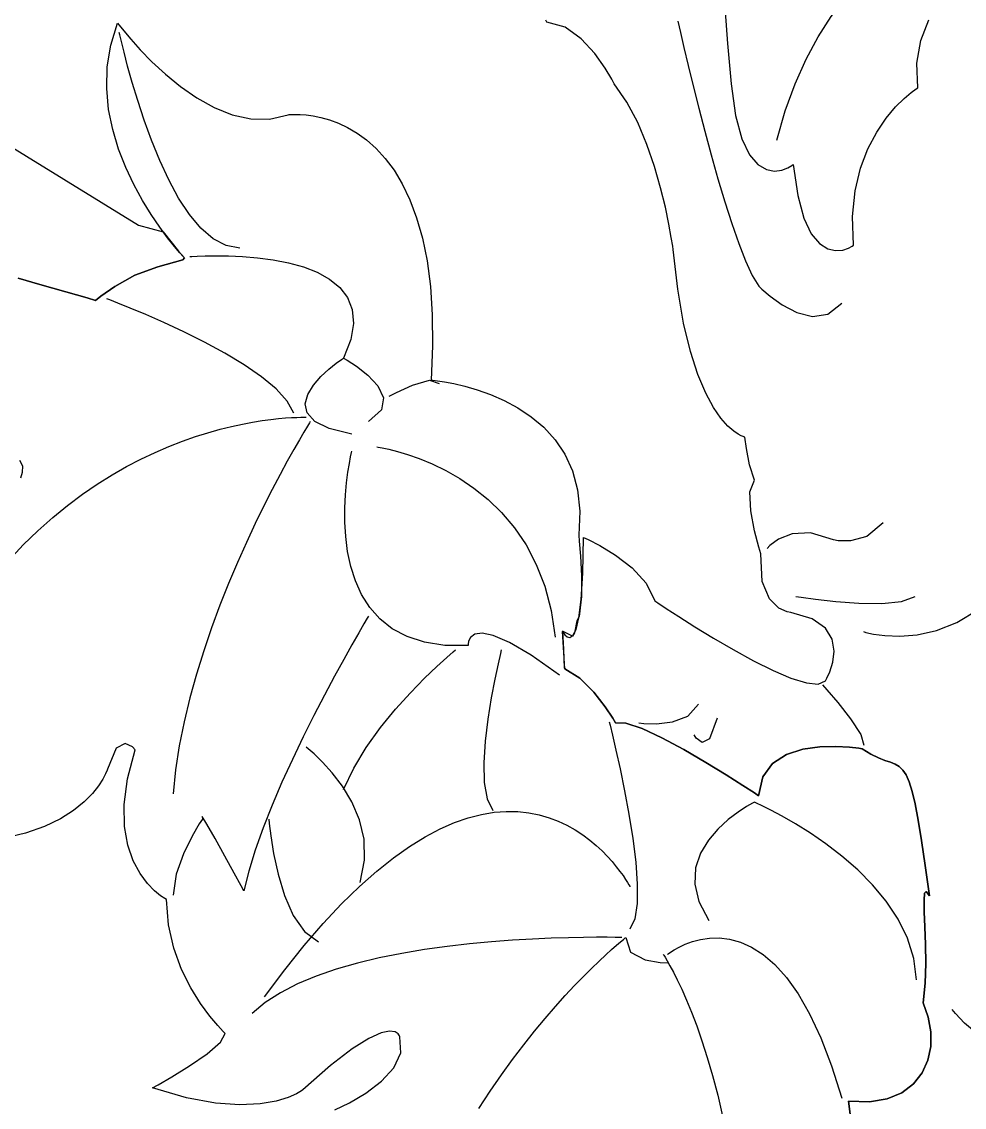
# Model space of a CAD drawing. Extents: x 61 to 149, y 52 to 245.
# Drawn here: x 91.96 to 101.79, y 130.23 to 141.55 of the extents above; entities that cross this region are included whole.
import ezdxf

# ---------------------------------------------------------------- set-up
doc = ezdxf.new("R2010")
doc.units = 0

msp = doc.modelspace()

# ---------------------------------------------------------------- linework, layer by layer
at = {"color": 250, "linetype": 'Continuous'}
for points in [[(99.8334, 140.3141), (99.920153, 140.619724), (100.022455, 140.900402), (100.13782, 141.157041), (100.263761, 141.390547), (100.397792, 141.601829), (100.537426, 141.791793), (100.680178, 141.961346), (100.82356, 142.111396), (100.965088, 142.24285), (101.102273, 142.356615), (101.232631, 142.453598), (101.353674, 142.534707), (101.462917, 142.600849), (101.557873, 142.652931), (101.636055, 142.691859), (101.694978, 142.718542), (101.732155, 142.733887), (101.7451, 142.7388)], [(99.292928, 141.651172), (99.317814, 141.322779), (99.3551, 140.9003), (99.401952, 140.569972), (99.467929, 140.328012), (99.547365, 140.161796), (99.634594, 140.0587), (99.72395, 140.0061), (99.809766, 139.991372), (99.886375, 140.001892), (99.948111, 140.025036), (99.989308, 140.04818), (100.0043, 140.0587), (100.050627, 139.738116), (100.115129, 139.50181), (100.192376, 139.33788), (100.276938, 139.234423), (100.363388, 139.179538), (100.446294, 139.161321), (100.520227, 139.167871), (100.579759, 139.187286), (100.61946, 139.207663), (100.6339, 139.2171), (100.62286, 139.517322), (100.649073, 139.784665), (100.704912, 140.020031), (100.782748, 140.224323), (100.874954, 140.398445), (100.973903, 140.543301), (101.071965, 140.659794), (101.161514, 140.748827), (101.234921, 140.811303), (101.284559, 140.848126), (101.3028, 140.8602), (101.291746, 141.115794), (101.336019, 141.353311), (101.41902, 141.56782)], [(99.292928, 141.651172), (99.317814, 141.322779), (99.3551, 140.9003), (99.401952, 140.569972), (99.467929, 140.328012), (99.547365, 140.161796), (99.634594, 140.0587), (99.72395, 140.0061), (99.809766, 139.991372), (99.886375, 140.001892), (99.948111, 140.025036), (99.989308, 140.04818), (100.0043, 140.0587), (100.050627, 139.738116), (100.115129, 139.50181), (100.192376, 139.33788), (100.276938, 139.234423), (100.363388, 139.179538), (100.446294, 139.161321), (100.520227, 139.167871), (100.579759, 139.187286), (100.61946, 139.207663), (100.6339, 139.2171), (100.62286, 139.517322), (100.649073, 139.784665), (100.704912, 140.020031), (100.782748, 140.224323), (100.874954, 140.398445), (100.973903, 140.543301), (101.071965, 140.659794), (101.161514, 140.748827), (101.234921, 140.811303), (101.284559, 140.848126), (101.3028, 140.8602), (101.291746, 141.115794), (101.336019, 141.353311), (101.41902, 141.56782)], [(93.6559, 139.085), (93.642788, 139.09905), (93.606222, 139.140002), (93.550357, 139.206065), (93.47935, 139.295444), (93.397355, 139.406345), (93.308528, 139.536976), (93.217025, 139.685542), (93.127, 139.85025), (93.04261, 140.029307), (92.968009, 140.220918), (92.907354, 140.423291), (92.8648, 140.634631), (92.844502, 140.853146), (92.850616, 141.077041), (92.887296, 141.304524), (92.9587, 141.5338), (92.974873, 141.512501), (93.021511, 141.45382), (93.09579, 141.365582), (93.194888, 141.255609), (93.315982, 141.131727), (93.456247, 141.001759), (93.612862, 140.873529), (93.783004, 140.754861), (93.963848, 140.65358), (94.152573, 140.57751), (94.346356, 140.534473), (94.542372, 140.532295), (94.7378, 140.5788), (94.746308, 140.5797), (94.770803, 140.581408), (94.809741, 140.582435), (94.861576, 140.581295), (94.924766, 140.576498), (94.997764, 140.566558), (95.079027, 140.549985), (95.167011, 140.525293), (95.260171, 140.490992), (95.356962, 140.445595), (95.455841, 140.387615), (95.555262, 140.315563), (95.653682, 140.22795), (95.749556, 140.12329), (95.84134, 140.000094), (95.927489, 139.856874), (96.006459, 139.692142), (96.076705, 139.504411), (96.136683, 139.292192), (96.184849, 139.053997), (96.219658, 138.788338), (96.239565, 138.493728), (96.243028, 138.168678), (96.2285, 137.8117), (96.24549, 137.810175), (96.293542, 137.804584), (96.368282, 137.793401), (96.465336, 137.7751), (96.580329, 137.748157), (96.708886, 137.711047), (96.846632, 137.662243), (96.989193, 137.60022), (97.132195, 137.523453), (97.271262, 137.430418), (97.40202, 137.319587), (97.520095, 137.189437), (97.621111, 137.038442), (97.700694, 136.865075), (97.75447, 136.667813), (97.778063, 136.44513), (97.7671, 136.1955), (97.772678, 136.133478), (97.78435, 135.97705), (97.794522, 135.770672), (97.7956, 135.5588), (97.7956, 135.5578), (97.7943, 135.5429), (97.794, 135.5391), (97.7936, 135.5352), (97.7933, 135.5314), (97.793, 135.5276), (97.7902, 135.498), (97.7902, 135.4978), (97.771, 135.3486), (97.7487, 135.3034), (97.7245, 135.1775), (97.7007, 135.1418), (97.7007, 135.1417), (97.7006, 135.1417), (97.5986, 135.1933), (97.60985, 135.007463), (97.6166, 134.8079), (97.6224, 134.8073), (97.6229, 134.7998), (97.779474, 134.703585), (97.923337, 134.559182), (98.041803, 134.406558), (98.122186, 134.285675), (98.1518, 134.2365), (98.259912, 134.236278), (98.427187, 134.180224), (98.63443, 134.083252), (98.862448, 133.960277), (99.092048, 133.826215), (99.304037, 133.695981), (99.479221, 133.584491), (99.598406, 133.506659), (99.6424, 133.4774), (99.68585, 133.674793), (99.788655, 133.81575), (99.933604, 133.909141), (100.10348, 133.963832), (100.281071, 133.988694), (100.449163, 133.992593), (100.590541, 133.984398), (100.687991, 133.972978), (100.7243, 133.9672), (100.813864, 133.911958), (100.891558, 133.873739), (100.958709, 133.847066), (101.016641, 133.826462), (101.066681, 133.806448), (101.110154, 133.781547), (101.148386, 133.746281), (101.182701, 133.695173), (101.214426, 133.622745), (101.244885, 133.523519), (101.275405, 133.392017), (101.307311, 133.222762), (101.341929, 133.010276), (101.380583, 132.749081), (101.4246, 132.4337), (101.39015, 132.481356), (101.372574, 132.463107), (101.36753, 132.388822), (101.370675, 132.268375), (101.377669, 132.111636), (101.38417, 131.928478), (101.385837, 131.728771), (101.378327, 131.522388), (101.3573, 131.3192), (101.412437, 131.169559), (101.439633, 131.016394), (101.438294, 130.864956), (101.407826, 130.720491), (101.347638, 130.58825), (101.257134, 130.473481), (101.135721, 130.381432), (100.982807, 130.317354), (100.797798, 130.286493), (100.5801, 130.2941), (100.615606, 130.017709)], [(101.4246, 132.4337), (101.380583, 132.749081), (101.341929, 133.010276), (101.307311, 133.222762), (101.275405, 133.392017), (101.244885, 133.523519), (101.214426, 133.622745), (101.182701, 133.695173), (101.148386, 133.746281), (101.110154, 133.781547), (101.066681, 133.806448), (101.016641, 133.826462), (100.958709, 133.847066), (100.891558, 133.873739), (100.813864, 133.911958), (100.7243, 133.9672), (100.687991, 133.972978), (100.590541, 133.984398), (100.449163, 133.992593), (100.281071, 133.988694), (100.10348, 133.963832), (99.933604, 133.909141), (99.788655, 133.81575), (99.68585, 133.674793), (99.6424, 133.4774), (99.598406, 133.506659), (99.479221, 133.584491), (99.304037, 133.695981), (99.092048, 133.826215), (98.862448, 133.960277), (98.63443, 134.083252), (98.427187, 134.180224), (98.259912, 134.236278), (98.1518, 134.2365), (98.122186, 134.285675), (98.041803, 134.406558), (97.923337, 134.559182), (97.779474, 134.703585), (97.6229, 134.7998), (97.5988, 135.1916), (97.604859, 135.180678), (97.621306, 135.157118), (97.645542, 135.134733), (97.674973, 135.127331), (97.707, 135.148725), (97.739027, 135.212725), (97.768458, 135.333141), (97.792694, 135.523786), (97.809141, 135.798468), (97.8152, 136.171), (97.863734, 136.149238), (97.98707, 136.08667), (98.151813, 135.987375), (98.324563, 135.85543), (98.471925, 135.694912), (98.5605, 135.5099), (98.591833, 135.488843), (98.678931, 135.431226), (98.811444, 135.345381), (98.979019, 135.239641), (99.171304, 135.122336), (99.37795, 135.0018), (99.588604, 134.886364), (99.792915, 134.784359), (99.980531, 134.704119), (100.141102, 134.653974), (100.264275, 134.642257), (100.3397, 134.6773), (100.353786, 134.702792), (100.384773, 134.771042), (100.415759, 134.869712), (100.429838, 134.986462), (100.410105, 135.108955), (100.339658, 135.224852), (100.201591, 135.321813), (99.979, 135.3875), (99.941882, 135.394739), (99.855147, 135.433702), (99.755721, 135.530254), (99.68053, 135.710265), (99.6665, 135.9996), (99.645617, 136.069007), (99.601146, 136.238586), (99.560358, 136.45037), (99.550519, 136.646397), (99.5989, 136.7687), (99.546752, 136.927386), (99.517788, 137.097688), (99.497805, 137.21832), (99.4726, 137.228), (99.461505, 137.231932), (99.430434, 137.247216), (99.382705, 137.279081), (99.321637, 137.332759), (99.25055, 137.41348), (99.172763, 137.526475), (99.091594, 137.676974), (99.010363, 137.870207), (98.932389, 138.111406), (98.860991, 138.405801), (98.799488, 138.758622), (98.7512, 139.1751), (98.746691, 139.20758), (98.732442, 139.298258), (98.707371, 139.436995), (98.670397, 139.613647), (98.620438, 139.818075), (98.556411, 140.040137), (98.477236, 140.269691), (98.38183, 140.496598), (98.269112, 140.710714), (98.138, 140.9019), (98.113452, 140.948244), (98.043815, 141.064489), (97.9351, 141.21645), (97.793319, 141.369944), (97.624481, 141.490789), (97.4346, 141.5448), (97.423077, 141.566163)], [(98.800903, 141.554627), (98.828134, 141.434934), (98.864498, 141.278227), (98.908981, 141.090769), (98.960567, 140.878829), (99.01824, 140.648671), (99.080988, 140.406563), (99.147793, 140.158769), (99.217641, 139.911557), (99.289518, 139.671193), (99.362408, 139.443942), (99.435296, 139.236071), (99.507167, 139.053847), (99.577007, 138.903534), (99.6438, 138.7914), (99.675865, 138.7608), (99.762465, 138.687), (99.889209, 138.597), (100.041706, 138.5178), (100.205564, 138.4764), (100.366392, 138.4998), (100.5098, 138.615)], [(94.2315, 139.1883), (94.088974, 139.213558), (93.953804, 139.284941), (93.826243, 139.395859), (93.706545, 139.539722), (93.594964, 139.709942), (93.491754, 139.899929), (93.397169, 140.103095), (93.311463, 140.31285), (93.234888, 140.522605), (93.1677, 140.725771), (93.110152, 140.915758), (93.062498, 141.085978), (93.024992, 141.229841), (92.997888, 141.340759), (92.981439, 141.412142), (92.9759, 141.4374)], [(91.2277, 140.6278), (93.1751, 139.4279), (93.4339, 139.356), (93.59215, 139.156375), (93.6559, 139.085), (93.637975, 139.065763), (93.3766, 138.9914), (93.138164, 138.905903), (92.930188, 138.789375), (92.783092, 138.686609), (92.7273, 138.6424), (92.640463, 138.669149), (92.417686, 138.732934), (92.148146, 138.809066), (91.921025, 138.872851)], [(93.712, 139.1001), (93.731585, 139.101461), (93.786895, 139.104456), (93.872764, 139.10745), (93.984023, 139.108811), (94.115506, 139.106906), (94.262044, 139.1001), (94.418472, 139.086761), (94.579621, 139.065256), (94.740325, 139.03395), (94.895416, 138.991211), (95.039726, 138.935406), (95.168089, 138.8649), (95.275337, 138.778061), (95.356303, 138.673256), (95.405819, 138.54885), (95.418719, 138.403211), (95.389835, 138.234706), (95.314, 138.0417)], [(91.921025, 138.872851), (92.148146, 138.809066), (92.417686, 138.732934), (92.640463, 138.669149), (92.7273, 138.6424), (92.783092, 138.686609), (92.930188, 138.789375), (93.138164, 138.905903), (93.3766, 138.9914), (93.637975, 139.065763), (93.6559, 139.085)], [(94.7944, 137.4684), (94.72753, 137.59251), (94.613008, 137.71915), (94.460056, 137.846151), (94.277897, 137.971345), (94.075755, 138.092565), (93.862854, 138.207642), (93.648415, 138.314409), (93.441662, 138.410699), (93.251819, 138.494342), (93.088108, 138.563172), (92.959752, 138.61502), (92.875975, 138.647719), (92.846, 138.6591)], [(95.4006, 137.2479), (95.164353, 137.306148), (95.0136, 137.381492), (94.935068, 137.469162), (94.915484, 137.564386), (94.941574, 137.662394), (95.000067, 137.758413), (95.077688, 137.847673), (95.161165, 137.925403), (95.237225, 137.986832), (95.292594, 138.027188), (95.314, 138.0417), (95.353387, 138.018943), (95.448823, 137.956843), (95.566226, 137.864657), (95.671509, 137.751643), (95.730589, 137.627057), (95.709381, 137.500157), (95.5738, 137.3802)], [(95.7903, 137.6448), (95.865398, 137.684077), (96.033862, 137.760562), (96.210445, 137.812242), (96.3099, 137.7771)], [(91.822649, 135.931607), (91.974256, 136.092689), (92.127544, 136.241767), (92.281972, 136.379305), (92.436995, 136.505767), (92.592072, 136.621618), (92.746657, 136.727321), (92.90021, 136.82334), (93.052186, 136.910138), (93.202042, 136.988181), (93.349235, 137.057931), (93.493223, 137.119852), (93.633462, 137.17441), (93.769409, 137.222066), (93.900521, 137.263286), (94.026256, 137.298533), (94.146069, 137.328272), (94.259417, 137.352965), (94.365759, 137.373077), (94.46455, 137.389072), (94.555248, 137.401414), (94.63731, 137.410566), (94.710191, 137.416993), (94.773351, 137.421159), (94.826244, 137.423527), (94.868329, 137.424561), (94.899062, 137.424725), (94.9179, 137.424484), (94.9243, 137.4243)], [(94.9676, 137.3802), (94.959781, 137.367572), (94.93725, 137.330567), (94.901399, 137.270501), (94.853617, 137.188691), (94.795296, 137.086455), (94.727825, 136.96511), (94.652597, 136.825972), (94.571001, 136.670359), (94.484428, 136.499587), (94.394268, 136.314975), (94.301912, 136.117838), (94.208752, 135.909493), (94.116177, 135.691259), (94.025578, 135.464451), (93.938345, 135.230387), (93.85587, 134.990384), (93.779543, 134.745759), (93.710755, 134.497829), (93.650896, 134.247911), (93.601357, 133.997322), (93.563528, 133.74738), (93.5388, 133.4994)], [(97.5655, 134.7342), (97.270537, 134.942238), (97.043643, 135.075506), (96.875907, 135.147433), (96.758421, 135.171449), (96.682275, 135.160984), (96.638559, 135.129467), (96.618364, 135.090327), (96.612781, 135.056995), (96.6129, 135.0429), (96.369655, 135.045667), (96.158104, 135.078268), (95.976169, 135.137461), (95.821771, 135.220006), (95.692833, 135.322659), (95.587275, 135.442181), (95.50302, 135.57533), (95.43799, 135.718865), (95.390105, 135.869543), (95.357287, 136.024125), (95.337459, 136.179368), (95.328542, 136.332031), (95.328458, 136.478873), (95.335128, 136.616653), (95.346473, 136.742128), (95.360417, 136.852058), (95.374879, 136.943202), (95.387783, 137.012318), (95.397049, 137.056164), (95.4006, 137.0715)], [(95.6604, 137.1156), (95.675486, 137.113331), (95.718546, 137.105619), (95.786283, 137.0911), (95.875402, 137.068415), (95.982607, 137.036202), (96.1046, 136.9931), (96.238086, 136.937748), (96.379768, 136.868785), (96.52635, 136.78485), (96.674536, 136.684581), (96.821029, 136.566619), (96.962533, 136.4296), (97.095752, 136.272165), (97.21739, 136.092952), (97.32415, 135.8906), (97.412736, 135.663748), (97.479851, 135.411035), (97.5222, 135.1311)], [(91.947668, 136.791571), (91.966474, 136.850385), (91.96836, 136.914641), (91.939222, 136.973907)], [(100.9428, 136.3218), (100.770277, 136.182609), (100.601813, 136.134375), (100.473942, 136.135753), (100.4232, 136.1454), (100.184877, 136.220899), (99.992278, 136.20961), (99.849562, 136.15175), (99.760883, 136.087541), (99.7304, 136.0572)], [(100.7351, 135.1889), (100.762564, 135.181015), (100.839908, 135.163912), (100.959559, 135.147415), (101.113947, 135.14135), (101.295498, 135.155543), (101.496641, 135.199819), (101.709803, 135.284003), (101.927414, 135.417922), (102.1419, 135.6114)], [(100.0317, 135.5563), (100.088331, 135.547625), (100.237403, 135.527385), (100.447681, 135.504252), (100.687933, 135.486903), (100.926926, 135.484011), (101.133426, 135.504252), (101.2762, 135.5563)], [(95.5738, 135.3516), (95.56159, 135.331036), (95.526863, 135.271841), (95.472474, 135.177762), (95.401277, 135.052547), (95.316125, 134.899941), (95.219873, 134.723692), (95.115376, 134.527546), (95.005487, 134.31525), (94.893062, 134.090551), (94.780953, 133.857196), (94.672016, 133.618931), (94.569105, 133.379503), (94.475073, 133.142659), (94.392776, 132.912146), (94.325066, 132.691711), (94.2748, 132.4851), (94.24627, 132.5382), (94.173811, 132.6723), (94.077117, 132.8496), (93.975885, 133.0323), (93.889807, 133.1826), (93.838581, 133.2627), (93.8419, 133.2348), (93.810378, 133.186114), (93.735209, 133.056989), (93.645491, 132.872827), (93.570322, 132.65903), (93.5388, 132.441)], [(95.314, 133.5435), (95.420385, 133.766426), (95.551966, 133.982736), (95.700171, 134.188463), (95.856427, 134.379636), (96.012163, 134.552288), (96.158805, 134.702448), (96.287782, 134.826148), (96.390522, 134.91942), (96.458452, 134.978293), (96.483, 134.9988)], [(96.9593, 134.9988), (96.949861, 134.960212), (96.925353, 134.854152), (96.891492, 134.695171), (96.853994, 134.497824), (96.818575, 134.276662), (96.79095, 134.04624), (96.776834, 133.821109), (96.781943, 133.615824), (96.811993, 133.444936), (96.8727, 133.323)], [(100.3079, 134.6341), (100.355878, 134.580697), (100.469145, 134.448698), (100.601703, 134.280422), (100.707554, 134.118183), (100.7407, 134.0043)], [(98.3922, 134.2365), (98.445671, 134.231022), (98.577618, 134.227905), (98.745338, 134.247127), (98.906133, 134.308666), (99.0173, 134.4325)], [(98.0851, 134.2491), (98.094321, 134.212478), (98.119179, 134.110471), (98.155463, 133.95487), (98.198963, 133.757467), (98.24547, 133.530051), (98.290775, 133.284413), (98.330667, 133.032343), (98.360937, 132.785633), (98.377375, 132.556073), (98.375771, 132.355454), (98.351916, 132.195566), (98.3016, 132.0882)], [(99.2097, 134.2855), (99.131553, 134.072756), (99.053425, 134.0345), (98.993334, 134.078894), (98.9693, 134.1141)], [(95.224364, 130.201881), (95.377216, 130.277763), (95.547612, 130.3784), (95.710401, 130.500562), (95.84043, 130.641019), (95.912547, 130.796541), (95.9016, 130.9639), (95.898433, 130.974028), (95.884283, 130.995946), (95.85217, 131.016956), (95.79512, 131.024358), (95.706154, 131.005453), (95.578296, 130.947544), (95.404569, 130.837932), (95.177996, 130.663916), (94.8916, 130.4128), (94.875196, 130.40073), (94.824499, 130.370668), (94.737285, 130.331837), (94.611328, 130.293461), (94.444402, 130.264762), (94.234281, 130.254963), (93.978741, 130.273288), (93.675556, 130.328959), (93.3225, 130.4312), (93.379861, 130.463176), (93.522889, 130.546178), (93.708, 130.660813), (93.891611, 130.787689), (94.030139, 130.907415), (94.08, 131.0006), (94.058971, 131.021264), (94.002614, 131.081542), (93.921022, 131.178863), (93.82429, 131.310655), (93.72251, 131.474348), (93.625778, 131.66737), (93.544186, 131.88715), (93.487829, 132.131117), (93.4668, 132.3967), (93.450296, 132.406154), (93.406313, 132.435897), (93.343142, 132.487999), (93.269076, 132.564531), (93.192407, 132.667562), (93.121427, 132.799164), (93.064429, 132.961408), (93.029705, 133.156362), (93.025548, 133.386099), (93.060249, 133.652688), (93.1421, 133.9582), (93.112237, 133.988623), (93.038425, 134.022487), (92.944325, 133.973683), (92.8536, 133.7561), (92.849018, 133.743033), (92.83351, 133.706669), (92.804435, 133.651265), (92.759151, 133.581081), (92.695016, 133.500372), (92.609388, 133.413397), (92.499625, 133.324413), (92.363086, 133.237677), (92.197128, 133.157447), (91.99911, 133.08798), (91.76639, 133.033535)], [(95.224364, 130.201881), (95.377216, 130.277763), (95.547612, 130.3784), (95.710401, 130.500562), (95.84043, 130.641019), (95.912547, 130.796541), (95.9016, 130.9639), (95.898433, 130.974028), (95.884283, 130.995946), (95.85217, 131.016956), (95.79512, 131.024358), (95.706154, 131.005453), (95.578296, 130.947544), (95.404569, 130.837932), (95.177996, 130.663916), (94.8916, 130.4128), (94.875196, 130.40073), (94.824499, 130.370668), (94.737285, 130.331837), (94.611328, 130.293461), (94.444402, 130.264762), (94.234281, 130.254963), (93.978741, 130.273288), (93.675556, 130.328959), (93.3225, 130.4312), (93.379861, 130.463176), (93.522889, 130.546178), (93.708, 130.660813), (93.891611, 130.787689), (94.030139, 130.907415), (94.08, 131.0006), (94.058971, 131.021264), (94.002614, 131.081542), (93.921022, 131.178863), (93.82429, 131.310655), (93.72251, 131.474348), (93.625778, 131.66737), (93.544186, 131.88715), (93.487829, 132.131117), (93.4668, 132.3967), (93.450296, 132.406154), (93.406313, 132.435897), (93.343142, 132.487999), (93.269076, 132.564531), (93.192407, 132.667562), (93.121427, 132.799164), (93.064429, 132.961408), (93.029705, 133.156362), (93.025548, 133.386099), (93.060249, 133.652688), (93.1421, 133.9582), (93.112237, 133.988623), (93.038425, 134.022487), (92.944325, 133.973683), (92.8536, 133.7561), (92.849018, 133.743033), (92.83351, 133.706669), (92.804435, 133.651265), (92.759151, 133.581081), (92.695016, 133.500372), (92.609388, 133.413397), (92.499625, 133.324413), (92.363086, 133.237677), (92.197128, 133.157447), (91.99911, 133.08798), (91.76639, 133.033535)], [(95.4872, 132.5733), (95.53457, 132.805707), (95.528422, 133.024884), (95.480185, 133.228185), (95.401293, 133.412964), (95.303175, 133.576575), (95.197263, 133.716372), (95.094989, 133.829709), (95.007782, 133.91394), (94.947076, 133.966419), (94.9243, 133.9845)], [(101.2892, 131.559), (101.260141, 131.782362), (101.194132, 131.993493), (101.096948, 132.191923), (100.974361, 132.377182), (100.832144, 132.5488), (100.676072, 132.706306), (100.511917, 132.849229), (100.345452, 132.977099), (100.182452, 133.089446), (100.028689, 133.1858), (99.889936, 133.26569), (99.771968, 133.328645), (99.680557, 133.374195), (99.621476, 133.40187), (99.6005, 133.4112), (99.577697, 133.399338), (99.516837, 133.364416), (99.429238, 133.307427), (99.326221, 133.229366), (99.219106, 133.131226), (99.119214, 133.014002), (99.037865, 132.878687), (98.986379, 132.726275), (98.976076, 132.557761), (99.018276, 132.374138), (99.1243, 132.1764)], [(94.4913, 131.3826), (94.701178, 131.663099), (94.905047, 131.917305), (95.102915, 132.146285), (95.294785, 132.351106), (95.480665, 132.532833), (95.660558, 132.692533), (95.834472, 132.831272), (96.002411, 132.950116), (96.164381, 133.050131), (96.320388, 133.132384), (96.470437, 133.19794), (96.614533, 133.247867), (96.752683, 133.283229), (96.884892, 133.305094), (97.011165, 133.314527), (97.131507, 133.312595), (97.245926, 133.300364), (97.354425, 133.2789), (97.457011, 133.249269), (97.553689, 133.212538), (97.644465, 133.169773), (97.729344, 133.12204), (97.808331, 133.070404), (97.881433, 133.015933), (97.948655, 132.959693), (98.010003, 132.902749), (98.065481, 132.846169), (98.115096, 132.791017), (98.158853, 132.738361), (98.196758, 132.689267), (98.228816, 132.6448), (98.255033, 132.606027), (98.275415, 132.574015), (98.289966, 132.549828), (98.298692, 132.534535), (98.3016, 132.5292)], [(94.5346, 133.2348), (94.539167, 133.187082), (94.554897, 133.059778), (94.584835, 132.87666), (94.632025, 132.6615), (94.699512, 132.438071), (94.790341, 132.230147), (94.907555, 132.061499), (95.0542, 131.9559)], [(100.615606, 130.017709), (100.5801, 130.2941), (100.797798, 130.286493), (100.982807, 130.317354), (101.135721, 130.381432), (101.257134, 130.473481), (101.347638, 130.58825), (101.407826, 130.720491), (101.438294, 130.864956), (101.439633, 131.016394), (101.412437, 131.169559), (101.3573, 131.3192), (101.378327, 131.522388), (101.385837, 131.728771), (101.38417, 131.928478), (101.377669, 132.111636), (101.370675, 132.268375), (101.36753, 132.388822), (101.372574, 132.463107), (101.39015, 132.481356), (101.4246, 132.4337)], [(98.215, 132), (98.197218, 132.000447), (98.145742, 132.001392), (98.063378, 132.002236), (97.952931, 132.002386), (97.817209, 132.001242), (97.659015, 131.998211), (97.481156, 131.992694), (97.286439, 131.984096), (97.077667, 131.97182), (96.857648, 131.95527), (96.629188, 131.93385), (96.39509, 131.906963), (96.158163, 131.874012), (95.921211, 131.834401), (95.68704, 131.787535), (95.458456, 131.732816), (95.238265, 131.669648), (95.029272, 131.597434), (94.834283, 131.515579), (94.656104, 131.423486), (94.497541, 131.320558), (94.3614, 131.2062)], [(96.724678, 130.216905), (96.842437, 130.396878), (96.960217, 130.567573), (97.077289, 130.728939), (97.192922, 130.880924), (97.306387, 131.023477), (97.416953, 131.156547), (97.523889, 131.280082), (97.626467, 131.39403), (97.723955, 131.498339), (97.815624, 131.592959), (97.900743, 131.677838), (97.978583, 131.752924), (98.048413, 131.818166), (98.109503, 131.873511), (98.161123, 131.91891), (98.202543, 131.95431), (98.233032, 131.979659), (98.251861, 131.994906), (98.2583, 132), (98.307689, 131.847028), (98.458562, 131.768475), (98.617555, 131.739534), (98.6913, 131.7354)], [(98.6913, 131.8236), (98.699548, 131.830011), (98.723512, 131.847105), (98.762024, 131.871675), (98.813915, 131.90051), (98.878016, 131.930405), (98.953157, 131.958149), (99.03817, 131.980535), (99.131886, 131.994355), (99.233135, 131.9964), (99.34075, 131.983463), (99.453561, 131.952333), (99.570398, 131.899805), (99.690094, 131.822668), (99.811479, 131.717716), (99.933384, 131.581739), (100.054641, 131.41153), (100.17408, 131.203879), (100.290532, 130.95558), (100.402828, 130.663423), (100.5098, 130.3242)], [(98.648, 131.8236), (98.652814, 131.81624), (98.666666, 131.794123), (98.688674, 131.757192), (98.717954, 131.705387), (98.753623, 131.638654), (98.794798, 131.556933), (98.840596, 131.460167), (98.890133, 131.3483), (98.942527, 131.221273), (98.996893, 131.07903), (99.05235, 130.921512), (99.108013, 130.748662), (99.162999, 130.560424), (99.216426, 130.356739), (99.267409, 130.13755)], [(102.5515, 130.8328), (102.326993, 130.81263), (102.117841, 130.875441), (101.9354, 130.985863), (101.791026, 131.108526), (101.696074, 131.208062), (101.6619, 131.2491)]]:
    msp.add_lwpolyline(points, dxfattribs=at)

doc.saveas('drawing.dxf')
